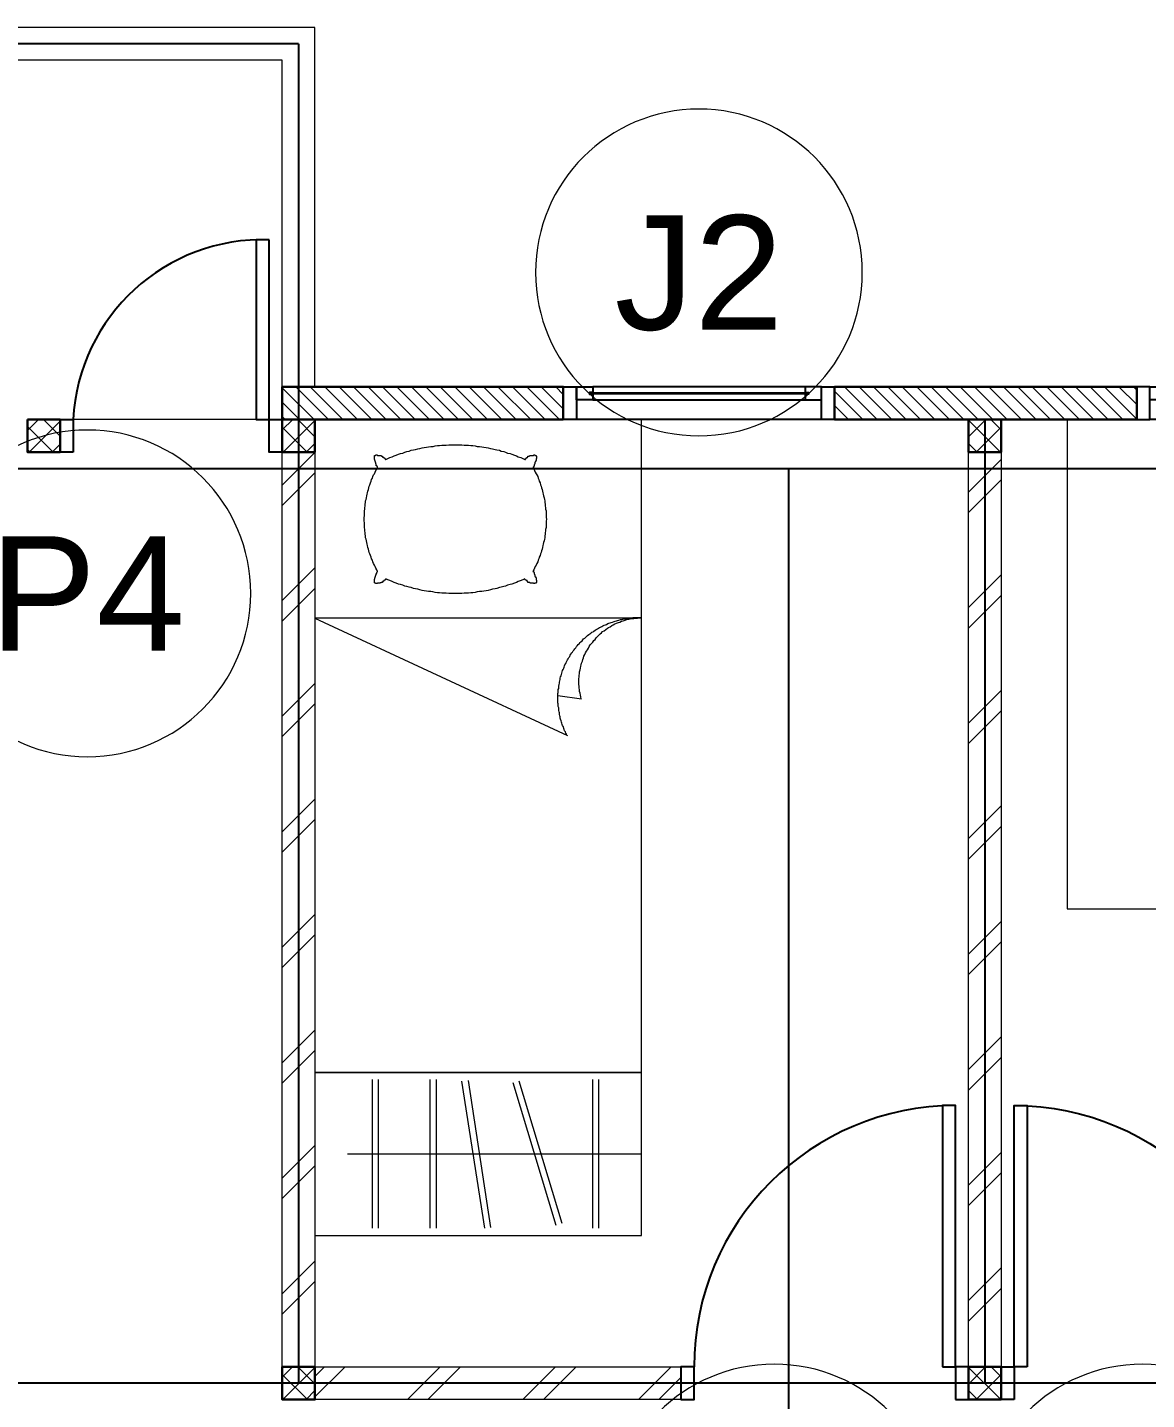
# Model space of a CAD drawing. Header units: millimetres. Extents: x -108 to 357, y -17 to 192.
# Drawn here: x 134.344 to 137.769, y 10.746 to 14.946 of the extents above; entities that cross this region are included whole.
import ezdxf
from ezdxf.enums import TextEntityAlignment as Align

# ---------------------------------------------------------------- set-up
doc = ezdxf.new("R2010")
doc.units = ezdxf.units.MM
for name, color, linetype, lineweight in [('ars', 11, 'Continuous', 0), ('KACA', 151, 'Continuous', 5), ('KOL', 1, 'Continuous', 30), ('KOLOM', 4, 'Continuous', 9), ('lan', 7, 'Continuous', 15), ('NOT', 7, 'Continuous', 20), ('tem', 5, 'Continuous', 20)]:
    doc.layers.add(name, color=color, linetype=linetype, lineweight=lineweight)
doc.layers.add('as', color=1, linetype='Continuous', plot=False)
doc.layers.add('Kusen', color=30, linetype='Continuous')
doc.styles.add('S', font='simplex', dxfattribs={"width": 0.75})
doc.styles.get("Standard").update_dxf_attribs({"font": 'arial.ttf'})
pattern_1 = [(135, (-516.31158, -325.731844), (0.0220970869, 0.0220970869), [])]
pattern_2 = [(45, (0.09994, 0.1431), (-0.1767767, 0.1767767), []), (45, (0.16244, 0.1431), (-0.1767767, 0.1767767), [])]

# ---------------------------------------------------------------- blocks, each defined once
blk = doc.blocks.new('T. J1')
at = {"layer": 'Kusen'}
for p, q in [((-0.7188, 0.1), (-0.0688, 0.1)), ((0.7212, 0.1), (0.0712, 0.1)), ((-0.0688, 0.06), (-0.7188, 0.06)), ((0.0712, 0.06), (0.7212, 0.06)), ((-0.0188, 0), (-0.7688, 0)), ((0.0212, 0), (0.7712, 0))]:
    blk.add_line(p, q, dxfattribs=at)
for points in [[(-0.8088, 0), (-0.7688, 0), (-0.7688, 0.1), (-0.8088, 0.1)], [(-0.0188, 0), (0.0212, 0), (0.0212, 0.1), (-0.0188, 0.1)], [(0.8112, 0), (0.7712, 0), (0.7712, 0.1), (0.8112, 0.1)]]:
    blk.add_lwpolyline(points, close=True, dxfattribs=at)
for points in [[(-0.7188, 0.0775), (-0.7188, 0.06), (-0.7688, 0.06), (-0.7688, 0.1), (-0.7188, 0.1), (-0.7188, 0.0825), (-0.7288, 0.0825), (-0.7288, 0.0775), (-0.7188, 0.0775)], [(-0.0688, 0.0775), (-0.0688, 0.06), (-0.0188, 0.06), (-0.0188, 0.1), (-0.0688, 0.1), (-0.0688, 0.0825), (-0.0588, 0.0825), (-0.0588, 0.0775), (-0.0688, 0.0775)], [(0.0712, 0.0775), (0.0712, 0.06), (0.0212, 0.06), (0.0212, 0.1), (0.0712, 0.1), (0.0712, 0.0825), (0.0612, 0.0825), (0.0612, 0.0775), (0.0712, 0.0775)], [(0.7212, 0.0775), (0.7212, 0.06), (0.7712, 0.06), (0.7712, 0.1), (0.7212, 0.1), (0.7212, 0.0825), (0.7312, 0.0825), (0.7312, 0.0775), (0.7212, 0.0775)]]:
    blk.add_lwpolyline(points, dxfattribs=at)
at = {"layer": 'Kusen', "color": 141}
for points in [[(-0.7288, 0.0775), (-0.0588, 0.0775), (-0.0588, 0.0825), (-0.7288, 0.0825)], [(0.7312, 0.0775), (0.0612, 0.0775), (0.0612, 0.0825), (0.7312, 0.0825)]]:
    blk.add_lwpolyline(points, close=True, dxfattribs=at)
blk = doc.blocks.new('T. J2')
at = {"layer": 'KACA', "color": 141}
blk.add_lwpolyline([(-0.3792, 0.0775), (0.2908, 0.0775), (0.2908, 0.0825), (-0.3792, 0.0825)], close=True, dxfattribs=at)
at = {"layer": 'Kusen'}
for p, q in [((-0.3692, 0.1), (0.2808, 0.1)), ((0.2808, 0.06), (-0.3692, 0.06)), ((-0.4192, 0), (0.3308, 0))]:
    blk.add_line(p, q, dxfattribs=at)
for points in [[(-0.4592, 0), (-0.4192, 0), (-0.4192, 0.1), (-0.4592, 0.1)], [(0.3308, 0), (0.3708, 0), (0.3708, 0.1), (0.3308, 0.1)]]:
    blk.add_lwpolyline(points, close=True, dxfattribs=at)
for points in [[(-0.3692, 0.0775), (-0.3692, 0.06), (-0.4192, 0.06), (-0.4192, 0.1), (-0.3692, 0.1), (-0.3692, 0.0825), (-0.3792, 0.0825), (-0.3792, 0.0775), (-0.3692, 0.0775)], [(0.2808, 0.0775), (0.2808, 0.06), (0.3308, 0.06), (0.3308, 0.1), (0.2808, 0.1), (0.2808, 0.0825), (0.2908, 0.0825), (0.2908, 0.0775), (0.2808, 0.0775)]]:
    blk.add_lwpolyline(points, dxfattribs=at)
blk = doc.blocks.new('P.80')
at = {"layer": 'Kusen'}
for points in [[(-69.8094, -74.8368), (-69.7694, -74.8368), (-69.7694, -74.0368), (-69.8094, -74.0368)], [(-70.6094, -74.9368), (-70.5694, -74.9368), (-70.5694, -74.8368), (-70.6094, -74.8368)], [(-69.7694, -74.9368), (-69.7294, -74.9368), (-69.7294, -74.8368), (-69.7694, -74.8368)]]:
    blk.add_lwpolyline(points, close=True, dxfattribs=at)
blk.add_arc((-69.7694, -74.8368), 0.8, 90, 180, dxfattribs=at)
blk = doc.blocks.new('K 10.10')
at = {"layer": 'ars'}
h = blk.add_hatch(dxfattribs=at)
h.set_pattern_fill('_USER', color=256, scale=0.05, angle=45, double=1, pattern_type=0)
h.set_pattern_definition([(45, (0, 0), (-0.035355339, 0.035355339), []), (135, (0, 0), (-0.035355339, -0.035355339), [])])
h.paths.add_polyline_path([(1560.5383, 1380.4069), (1560.6383, 1380.4069), (1560.6383, 1380.5069), (1560.5383, 1380.5069)])
at = {"layer": 'KOL'}
blk.add_lwpolyline([(1560.5383, 1380.4069), (1560.6383, 1380.4069), (1560.6383, 1380.5069), (1560.5383, 1380.5069)], close=True, dxfattribs=at)
blk = doc.blocks.new('P.60')
at = {"layer": 'Kusen'}
for points in [[(1472.8348, 997.5354), (1472.8748, 997.5354), (1472.8748, 997.4354), (1472.8348, 997.4354)], [(1473.4748, 997.5354), (1473.5148, 997.5354), (1473.5148, 997.4354), (1473.4748, 997.4354)], [(1472.8748, 996.8854), (1472.9148, 996.8854), (1472.9148, 997.4354), (1472.8748, 997.4354)]]:
    blk.add_lwpolyline(points, close=True, dxfattribs=at)
blk.add_arc((1472.8948, 997.4658), 0.5808, 268.0266, 356.9943, dxfattribs=at)
blk = doc.blocks.new('BED2')
blk.add_lwpolyline([(-0.4994, 1.9988), (0.4994, 1.9988), (0.4994, 0), (-0.4994, 0)], close=True)
for points in [[(0.4994, 1.9988), (0.4994, 0)], [(-0.1435, 1.8765), (-0.1435, 1.8765), (-0.1435, 1.8765), (-0.1447, 1.8765), (-0.1447, 1.8777), (-0.1447, 1.8789), (-0.1471, 1.8789), (-0.1471, 1.8814), (-0.1495, 1.8814), (-0.1495, 1.8826), (-0.1495, 1.8826), (-0.1495, 1.8838), (-0.1519, 1.8838), (-0.1519, 1.8862), (-0.1556, 1.8862), (-0.1556, 1.8874), (-0.158, 1.8874), (-0.158, 1.8886), (-0.1592, 1.8886), (-0.1592, 1.8886), (-0.1689, 1.8886), (-0.1689, 1.8898), (-0.1701, 1.8898), (-0.1701, 1.891), (-0.1737, 1.891), (-0.1737, 1.8898), (-0.1737, 1.8898), (-0.1737, 1.8886), (-0.1774, 1.8886), (-0.1774, 1.8886), (-0.1774, 1.8886), (-0.1774, 1.8862), (-0.1786, 1.8862), (-0.1786, 1.8789), (-0.1774, 1.8789), (-0.1774, 1.8765), (-0.1774, 1.8765), (-0.1774, 1.8729), (-0.1762, 1.8729), (-0.1762, 1.8705), (-0.1749, 1.8705), (-0.1749, 1.868), (-0.1737, 1.868), (-0.1737, 1.8668), (-0.1737, 1.8668), (-0.1737, 1.8632), (-0.1725, 1.8632), (-0.1725, 1.8608), (-0.1713, 1.8608), (-0.1713, 1.8571), (-0.1713, 1.8571), (-0.1713, 1.8559), (-0.1701, 1.8559), (-0.1701, 1.8547), (-0.1689, 1.8547), (-0.1689, 1.8523), (-0.1677, 1.8523)], [(0.2827, 1.8765), (0.2766, 1.8789), (0.2706, 1.8826), (0.2633, 1.885), (0.2573, 1.8874), (0.2512, 1.8898), (0.2439, 1.8923), (0.2379, 1.8947), (0.2306, 1.8959), (0.2246, 1.8983), (0.2185, 1.9007), (0.2113, 1.9019), (0.2052, 1.9044), (0.1979, 1.9056), (0.1919, 1.9068), (0.1846, 1.9092), (0.1786, 1.9104), (0.1713, 1.9116), (0.1653, 1.9128), (0.158, 1.914), (0.1519, 1.9153), (0.1447, 1.9165), (0.1374, 1.9165), (0.1314, 1.9177), (0.1241, 1.9189), (0.118, 1.9189), (0.1108, 1.9201), (0.1047, 1.9201), (0.0975, 1.9201), (0.0902, 1.9213), (0.0841, 1.9213), (0.0769, 1.9213), (0.0708, 1.9213), (0.0636, 1.9213), (0.0563, 1.9213), (0.0502, 1.9213), (0.043, 1.9201), (0.0369, 1.9201), (0.0297, 1.9201), (0.0224, 1.9189), (0.0163, 1.9189), (0.0091, 1.9177), (0.003, 1.9165), (-0.0042, 1.9165), (-0.0115, 1.9153), (-0.0176, 1.914), (-0.0248, 1.9128), (-0.0309, 1.9116), (-0.0381, 1.9104), (-0.0442, 1.9092), (-0.0515, 1.9068), (-0.0575, 1.9056), (-0.0648, 1.9044), (-0.0708, 1.9019), (-0.0781, 1.9007), (-0.0841, 1.8983), (-0.0902, 1.8959), (-0.0975, 1.8947), (-0.1035, 1.8923), (-0.1108, 1.8898), (-0.1168, 1.8874), (-0.1229, 1.885), (-0.1301, 1.8826), (-0.1362, 1.8789), (-0.1423, 1.8765)], [(0.3081, 1.8523), (0.3081, 1.8523), (0.3081, 1.8547), (0.3093, 1.8547), (0.3093, 1.8559), (0.3105, 1.8559), (0.3105, 1.8571), (0.3117, 1.8571), (0.3117, 1.8608), (0.3117, 1.8608), (0.3117, 1.8632), (0.313, 1.8632), (0.313, 1.8668), (0.3142, 1.8668), (0.3142, 1.868), (0.3142, 1.868), (0.3142, 1.8705), (0.3154, 1.8705), (0.3154, 1.8729), (0.3166, 1.8729), (0.3166, 1.8765), (0.3178, 1.8765), (0.3178, 1.8789), (0.3178, 1.8789), (0.3178, 1.8862), (0.3178, 1.8862), (0.3178, 1.8886), (0.3166, 1.8886), (0.3166, 1.8886), (0.3142, 1.8886), (0.3142, 1.8898), (0.313, 1.8898), (0.313, 1.891), (0.3093, 1.891), (0.3093, 1.8898), (0.3081, 1.8898), (0.3081, 1.8886), (0.2996, 1.8886), (0.2996, 1.8886), (0.2972, 1.8886), (0.2972, 1.8874), (0.296, 1.8874), (0.296, 1.8862), (0.2924, 1.8862), (0.2924, 1.8838), (0.29, 1.8838), (0.29, 1.8826), (0.2887, 1.8826), (0.2887, 1.8814), (0.2863, 1.8814), (0.2863, 1.8789), (0.2851, 1.8789), (0.2851, 1.8777), (0.2839, 1.8777), (0.2839, 1.8765), (0.2839, 1.8765), (0.2839, 1.8765), (0.2827, 1.8765)], [(-0.1677, 1.8523), (-0.1701, 1.8475), (-0.1725, 1.8426), (-0.1749, 1.8378), (-0.1774, 1.8329), (-0.1798, 1.8293), (-0.1822, 1.8245), (-0.1834, 1.8196), (-0.1858, 1.8148), (-0.187, 1.8099), (-0.1895, 1.8051), (-0.1907, 1.799), (-0.1931, 1.7942), (-0.1943, 1.7893), (-0.1955, 1.7845), (-0.1967, 1.7797), (-0.1979, 1.7748), (-0.1992, 1.77), (-0.2004, 1.7651), (-0.2016, 1.7591), (-0.2028, 1.7542), (-0.204, 1.7494), (-0.204, 1.7446), (-0.2052, 1.7397), (-0.2052, 1.7349), (-0.2064, 1.7288), (-0.2064, 1.724), (-0.2076, 1.7191), (-0.2076, 1.7143), (-0.2076, 1.7082), (-0.2076, 1.7034), (-0.2076, 1.6985), (-0.2088, 1.6937), (-0.2076, 1.6877), (-0.2076, 1.6828), (-0.2076, 1.678), (-0.2076, 1.6731), (-0.2076, 1.6683), (-0.2064, 1.6622), (-0.2064, 1.6574), (-0.2052, 1.6525), (-0.2052, 1.6477), (-0.204, 1.6429), (-0.204, 1.6368), (-0.2028, 1.632), (-0.2016, 1.6271), (-0.2004, 1.6223), (-0.1992, 1.6174), (-0.1979, 1.6126), (-0.1967, 1.6065), (-0.1955, 1.6017), (-0.1943, 1.5969), (-0.1931, 1.592), (-0.1907, 1.5872), (-0.1895, 1.5823), (-0.187, 1.5775), (-0.1858, 1.5726), (-0.1834, 1.5678), (-0.1822, 1.563), (-0.1798, 1.5581), (-0.1774, 1.5533), (-0.1749, 1.5484), (-0.1725, 1.5436), (-0.1701, 1.5387), (-0.1677, 1.5339)], [(0.3081, 1.5339), (0.3105, 1.5387), (0.313, 1.5436), (0.3154, 1.5484), (0.3178, 1.5533), (0.3202, 1.5581), (0.3226, 1.563), (0.3238, 1.5678), (0.3263, 1.5726), (0.3275, 1.5775), (0.3299, 1.5823), (0.3311, 1.5872), (0.3335, 1.592), (0.3347, 1.5969), (0.336, 1.6017), (0.3372, 1.6065), (0.3384, 1.6126), (0.3396, 1.6174), (0.3408, 1.6223), (0.342, 1.6271), (0.3432, 1.632), (0.3444, 1.6368), (0.3444, 1.6429), (0.3456, 1.6477), (0.3456, 1.6525), (0.3469, 1.6574), (0.3469, 1.6622), (0.3481, 1.6683), (0.3481, 1.6731), (0.3481, 1.678), (0.3481, 1.6828), (0.3493, 1.6889), (0.3493, 1.6937), (0.3493, 1.6985), (0.3481, 1.7034), (0.3481, 1.7082), (0.3481, 1.7143), (0.3481, 1.7191), (0.3469, 1.724), (0.3469, 1.7288), (0.3456, 1.7349), (0.3456, 1.7397), (0.3444, 1.7446), (0.3444, 1.7494), (0.3432, 1.7542), (0.342, 1.7591), (0.3408, 1.7651), (0.3396, 1.77), (0.3384, 1.7748), (0.3372, 1.7797), (0.336, 1.7845), (0.3347, 1.7893), (0.3335, 1.7942), (0.3311, 1.799), (0.3299, 1.8051), (0.3275, 1.8099), (0.3263, 1.8148), (0.3238, 1.8196), (0.3226, 1.8245), (0.3202, 1.8293), (0.3178, 1.8329), (0.3154, 1.8378), (0.313, 1.8426), (0.3105, 1.8475), (0.3081, 1.8523)], [(-0.1677, 1.5339), (-0.1689, 1.5339), (-0.1689, 1.5327), (-0.1701, 1.5327), (-0.1701, 1.5303), (-0.1713, 1.5303), (-0.1713, 1.5278), (-0.1713, 1.5278), (-0.1713, 1.5254), (-0.1725, 1.5254), (-0.1725, 1.523), (-0.1737, 1.523), (-0.1737, 1.5206), (-0.1737, 1.5206), (-0.1737, 1.5182), (-0.1749, 1.5182), (-0.1749, 1.5169), (-0.1762, 1.5169), (-0.1762, 1.5145), (-0.1774, 1.5145), (-0.1774, 1.5097), (-0.1774, 1.5097), (-0.1774, 1.5073), (-0.1786, 1.5073), (-0.1786, 1.5), (-0.1774, 1.5), (-0.1774, 1.4988), (-0.1774, 1.4988), (-0.1774, 1.4976), (-0.1737, 1.4976), (-0.1737, 1.4964), (-0.1737, 1.4964), (-0.1737, 1.4964), (-0.1701, 1.4964), (-0.1701, 1.4964), (-0.1689, 1.4964), (-0.1689, 1.4976), (-0.1592, 1.4976), (-0.1592, 1.4988), (-0.158, 1.4988), (-0.158, 1.5), (-0.1556, 1.5), (-0.1556, 1.5), (-0.1519, 1.5), (-0.1519, 1.5024), (-0.1495, 1.5024), (-0.1495, 1.5048), (-0.1495, 1.5048), (-0.1495, 1.5061), (-0.1471, 1.5061), (-0.1471, 1.5073), (-0.1447, 1.5073), (-0.1447, 1.5085), (-0.1447, 1.5085), (-0.1435, 1.5085), (-0.1435, 1.5097), (-0.1435, 1.5097)], [(0.2839, 1.5097), (0.2839, 1.5085), (0.2839, 1.5085), (0.2839, 1.5085), (0.2851, 1.5085), (0.2851, 1.5073), (0.2863, 1.5073), (0.2863, 1.5061), (0.2887, 1.5061), (0.2887, 1.5048), (0.29, 1.5048), (0.29, 1.5024), (0.2924, 1.5024), (0.2924, 1.5), (0.296, 1.5), (0.296, 1.5), (0.2972, 1.5), (0.2972, 1.4988), (0.2996, 1.4988), (0.2996, 1.4976), (0.3081, 1.4976), (0.3081, 1.4964), (0.3093, 1.4964), (0.3093, 1.4964), (0.313, 1.4964), (0.313, 1.4964), (0.3142, 1.4964), (0.3142, 1.4976), (0.3166, 1.4976), (0.3166, 1.4988), (0.3178, 1.4988), (0.3178, 1.5), (0.3178, 1.5), (0.3178, 1.5073), (0.3178, 1.5073), (0.3178, 1.5097), (0.3166, 1.5097), (0.3166, 1.5145), (0.3154, 1.5145), (0.3154, 1.5169), (0.3142, 1.5169), (0.3142, 1.5182), (0.3142, 1.5182), (0.3142, 1.5206), (0.313, 1.5206), (0.313, 1.523), (0.3117, 1.523), (0.3117, 1.5254), (0.3117, 1.5254), (0.3117, 1.5278), (0.3105, 1.5278), (0.3105, 1.5303), (0.3093, 1.5303), (0.3093, 1.5327), (0.3081, 1.5327), (0.3081, 1.5339), (0.3081, 1.5339)], [(-0.1423, 1.5109), (-0.1362, 1.5085), (-0.1289, 1.5048), (-0.1229, 1.5024), (-0.1168, 1.5), (-0.1108, 1.4976), (-0.1035, 1.4952), (-0.0975, 1.4939), (-0.0902, 1.4915), (-0.0841, 1.4891), (-0.0781, 1.4879), (-0.0708, 1.4855), (-0.0648, 1.4843), (-0.0575, 1.4818), (-0.0515, 1.4806), (-0.0442, 1.4794), (-0.0381, 1.477), (-0.0309, 1.4758), (-0.0248, 1.4746), (-0.0176, 1.4734), (-0.0115, 1.4722), (-0.0042, 1.4722), (0.003, 1.4709), (0.0091, 1.4697), (0.0163, 1.4685), (0.0224, 1.4685), (0.0297, 1.4673), (0.0369, 1.4673), (0.043, 1.4673), (0.0502, 1.4661), (0.0563, 1.4661), (0.0636, 1.4661), (0.0708, 1.4661), (0.0769, 1.4661), (0.0841, 1.4661), (0.0902, 1.4661), (0.0975, 1.4673), (0.1047, 1.4673), (0.1108, 1.4673), (0.118, 1.4685), (0.1241, 1.4685), (0.1314, 1.4697), (0.1386, 1.4709), (0.1447, 1.4722), (0.1519, 1.4722), (0.158, 1.4734), (0.1653, 1.4746), (0.1713, 1.4758), (0.1786, 1.477), (0.1846, 1.4794), (0.1919, 1.4806), (0.1979, 1.4818), (0.2052, 1.4843), (0.2113, 1.4855), (0.2185, 1.4879), (0.2246, 1.4891), (0.2306, 1.4915), (0.2379, 1.4939), (0.2439, 1.4952), (0.2512, 1.4976), (0.2573, 1.5), (0.2633, 1.5024), (0.2706, 1.5061), (0.2766, 1.5085), (0.2827, 1.5109)], [(0.2827, 1.5097), (0.2839, 1.5097)], [(-0.3154, 1.1441), (-0.3142, 1.1501), (-0.313, 1.155), (-0.3117, 1.161), (-0.3105, 1.1659), (-0.3105, 1.1719), (-0.3093, 1.1768), (-0.3093, 1.1828), (-0.3081, 1.1877), (-0.3081, 1.1937), (-0.3081, 1.1998), (-0.3081, 1.2046), (-0.3093, 1.2107), (-0.3093, 1.2155), (-0.3105, 1.2215), (-0.3105, 1.2264), (-0.3117, 1.2324), (-0.313, 1.2373), (-0.3142, 1.2433), (-0.3154, 1.2482), (-0.3166, 1.253), (-0.319, 1.2591), (-0.3202, 1.2639), (-0.3226, 1.2688), (-0.3238, 1.2748), (-0.3263, 1.2797), (-0.3287, 1.2845), (-0.3311, 1.2893), (-0.3347, 1.2942), (-0.3372, 1.299), (-0.3396, 1.3039), (-0.3432, 1.3087), (-0.3469, 1.3136), (-0.3505, 1.3172), (-0.3541, 1.322), (-0.3577, 1.3257), (-0.3614, 1.3305), (-0.365, 1.3341), (-0.3686, 1.3378), (-0.3735, 1.3426), (-0.3771, 1.3462), (-0.3808, 1.3499), (-0.3856, 1.3523), (-0.3904, 1.3559), (-0.3953, 1.3596), (-0.3989, 1.362), (-0.4038, 1.3644), (-0.4086, 1.368), (-0.4134, 1.3705), (-0.4183, 1.3729), (-0.4231, 1.3753), (-0.4292, 1.3777), (-0.434, 1.3789), (-0.4389, 1.3814), (-0.4437, 1.3826), (-0.4498, 1.385), (-0.4546, 1.3862), (-0.4607, 1.3874), (-0.4655, 1.3886), (-0.4715, 1.3898), (-0.4764, 1.3898), (-0.4824, 1.391), (-0.4873, 1.391), (-0.4933, 1.3923), (-0.4994, 1.3923)], [(-0.2718, 1.0315), (-0.2706, 1.0351), (-0.2682, 1.0387), (-0.2669, 1.0424), (-0.2645, 1.046), (-0.2633, 1.0496), (-0.2621, 1.0533), (-0.2609, 1.0581), (-0.2585, 1.0617), (-0.2573, 1.0654), (-0.2561, 1.069), (-0.2548, 1.0726), (-0.2536, 1.0763), (-0.2524, 1.0811), (-0.2512, 1.0847), (-0.2512, 1.0884), (-0.25, 1.092), (-0.2488, 1.0956), (-0.2488, 1.1005), (-0.2476, 1.1041), (-0.2464, 1.1077), (-0.2464, 1.1114), (-0.2464, 1.1162), (-0.2452, 1.1199), (-0.2452, 1.1235), (-0.2452, 1.1283), (-0.2439, 1.132), (-0.2439, 1.1356), (-0.2439, 1.1392), (-0.2439, 1.1441), (-0.2439, 1.1477), (-0.2439, 1.1513), (-0.2439, 1.1562), (-0.2439, 1.1598), (-0.2452, 1.1634), (-0.2452, 1.1671), (-0.2452, 1.1719), (-0.2464, 1.1755), (-0.2464, 1.1792), (-0.2464, 1.1828), (-0.2476, 1.1877), (-0.2488, 1.1913), (-0.2488, 1.1949), (-0.25, 1.1985), (-0.2512, 1.2034), (-0.2512, 1.207), (-0.2524, 1.2107), (-0.2536, 1.2143), (-0.2548, 1.2179), (-0.2561, 1.2228), (-0.2573, 1.2264), (-0.2585, 1.23), (-0.2597, 1.2337), (-0.2621, 1.2373), (-0.2633, 1.2409), (-0.2645, 1.2446), (-0.2657, 1.2482), (-0.2682, 1.2518), (-0.2694, 1.2554), (-0.2718, 1.2591), (-0.273, 1.2627), (-0.2754, 1.2663), (-0.2778, 1.27), (-0.2803, 1.2736), (-0.2815, 1.2772), (-0.2839, 1.2809), (-0.2863, 1.2845), (-0.2887, 1.2869), (-0.2912, 1.2906), (-0.2936, 1.2942), (-0.296, 1.2966), (-0.2984, 1.3002), (-0.3008, 1.3039), (-0.3033, 1.3063), (-0.3057, 1.3099), (-0.3093, 1.3123), (-0.3117, 1.316), (-0.3142, 1.3184), (-0.3178, 1.3208), (-0.3202, 1.3245), (-0.3226, 1.3269), (-0.3263, 1.3293), (-0.3287, 1.3317), (-0.3323, 1.3354), (-0.3347, 1.3378), (-0.3384, 1.3402), (-0.342, 1.3426), (-0.3444, 1.345), (-0.3481, 1.3475), (-0.3517, 1.3487), (-0.3541, 1.3511), (-0.3577, 1.3535), (-0.3614, 1.3559), (-0.365, 1.3584), (-0.3686, 1.3596), (-0.3711, 1.362), (-0.3747, 1.3632), (-0.3783, 1.3656), (-0.382, 1.3668), (-0.3856, 1.3692), (-0.3892, 1.3705), (-0.3929, 1.3717), (-0.3965, 1.3741), (-0.4001, 1.3753), (-0.4038, 1.3765), (-0.4074, 1.3777), (-0.411, 1.3789), (-0.4159, 1.3801), (-0.4195, 1.3814), (-0.4231, 1.3826), (-0.4268, 1.3838), (-0.4304, 1.385), (-0.4352, 1.3862), (-0.4389, 1.3862), (-0.4425, 1.3874), (-0.4461, 1.3886), (-0.451, 1.3886), (-0.4546, 1.3898), (-0.4582, 1.3898), (-0.4619, 1.391), (-0.4667, 1.391), (-0.4703, 1.391), (-0.474, 1.3923), (-0.4788, 1.3923), (-0.4824, 1.3923), (-0.4873, 1.3923), (-0.4909, 1.3923), (-0.4946, 1.3923), (-0.4994, 1.3923)], [(-0.4994, 1.391), (0.4994, 1.391)], [(0.4994, 1.391), (-0.273, 1.0315)], [(-0.2439, 1.1538), (-0.3166, 1.1441)], [(-0.4994, 0), (0.4994, 0)], [(0.4994, -0.4988), (-0.4994, -0.4988), (-0.4994, 0), (0.4994, 0), (0.4994, -0.4988)], [(-0.3686, -0.0218), (-0.3686, -0.477)], [(-0.3505, -0.477), (-0.3505, -0.0218)], [(-0.1241, -0.0254), (-0.2561, -0.4613)], [(-0.2391, -0.4685), (-0.1071, -0.0315)], [(0.0309, -0.0242), (-0.0381, -0.4746)], [(-0.02, -0.477), (0.0502, -0.0266)], [(0.1289, -0.0218), (0.1289, -0.477)], [(0.1471, -0.477), (0.1471, -0.0218)], [(0.3057, -0.0218), (0.3057, -0.477)], [(0.3238, -0.477), (0.3238, -0.0218)], [(0.4001, -0.2494), (-0.4994, -0.2494)]]:
    blk.add_lwpolyline(points)
blk = doc.blocks.new('BED1')
at = {"color": 0, "linetype": 'Continuous'}
for points in [[(1.9976, 0), (1.9976, 1.4976), (0, 1.4976), (0, 0), (1.9976, 0)], [(1.5484, 1.0993), (1.1489, 1.0993), (1.1489, 1.4976), (1.5484, 1.0993)], [(1.9346, 1.3656), (1.9443, 1.2458), (1.9467, 1.1259), (1.9467, 1.0061), (1.9443, 0.8862), (1.9346, 0.7663), (1.707, 0.7809), (1.586, 0.7663), (1.6017, 1.1404), (1.586, 1.3656), (1.8717, 1.3426), (1.9346, 1.3656)], [(1.4492, 1.0993), (1.4492, 0)], [(1.5484, 1.0993), (1.5484, 0)], [(1.9298, 0.1235), (1.7724, 0.138), (1.5799, 0.1235), (1.5981, 0.2833), (1.5799, 0.7228), (1.6634, 0.7094), (1.9298, 0.7228)], [(1.9298, 0.1235), (1.931, 0.1332), (1.9322, 0.1429), (1.9334, 0.1513), (1.9346, 0.161), (1.9346, 0.1707), (1.9358, 0.1804), (1.937, 0.1889), (1.9383, 0.1985), (1.9383, 0.2082), (1.9395, 0.2179), (1.9407, 0.2264), (1.9407, 0.2361), (1.9419, 0.2458), (1.9419, 0.2542), (1.9431, 0.2639), (1.9431, 0.2736), (1.9443, 0.2833), (1.9443, 0.2918), (1.9455, 0.3015), (1.9455, 0.3111), (1.9455, 0.3208), (1.9467, 0.3293), (1.9467, 0.339), (1.9467, 0.3487), (1.9467, 0.3584), (1.9479, 0.3668), (1.9479, 0.3765), (1.9479, 0.3862), (1.9479, 0.3959), (1.9479, 0.4044), (1.9479, 0.414), (1.9479, 0.4237), (1.9479, 0.4334), (1.9479, 0.4419), (1.9479, 0.4516), (1.9479, 0.4613), (1.9479, 0.4709), (1.9479, 0.4794), (1.9467, 0.4891), (1.9467, 0.4988), (1.9467, 0.5085), (1.9467, 0.5169), (1.9455, 0.5266), (1.9455, 0.5363), (1.9455, 0.546), (1.9443, 0.5545), (1.9443, 0.5642), (1.9431, 0.5738), (1.9431, 0.5835), (1.9419, 0.592), (1.9419, 0.6017), (1.9407, 0.6114), (1.9407, 0.6199), (1.9395, 0.6295), (1.9383, 0.6392), (1.9383, 0.6489), (1.937, 0.6574), (1.9358, 0.6671), (1.9346, 0.6768), (1.9346, 0.6864), (1.9334, 0.6949), (1.9322, 0.7046), (1.931, 0.7143), (1.9298, 0.7228)]]:
    blk.add_lwpolyline(points, dxfattribs=at)
blk = doc.blocks.new('typikal-1a')
at = {"layer": 'as'}
for p, q in [((0, 2.8), (6.2, 2.8)), ((2.5, -0.15), (2.5, 2.8)), ((4.6, -1.3), (4.6, 2.8)), ((4.6, -1.3), (6.2, -1.3))]:
    blk.add_line(p, q, dxfattribs=at)
at = {"layer": 'KOL'}
for points in [[(2.035, -0.15), (2.96, -0.15), (2.96, -0.25), (2.035, -0.25)], [(3.79, -0.15), (4.65, -0.15), (4.65, -0.25), (3.79, -0.25)]]:
    blk.add_lwpolyline(points, close=True, dxfattribs=at)
at = {"layer": 'lan'}
for p, q in [((4.73, -0.15), (5.29, -0.15)), ((4.55, -0.25), (4.55, -1.35)), ((4.65, -0.25), (4.65, -1.25)), ((4.65, -1.25), (6.15, -1.25)), ((4.55, -1.35), (6.2, -1.35))]:
    blk.add_line(p, q, dxfattribs=at)
at = {"layer": 'tem'}
for points in [[(4.55, 2.75), (3.43, 2.75), (3.43, 2.85), (4.55, 2.85)], [(2.45, 2.75), (2.55, 2.75), (2.55, -0.05), (2.45, -0.05)], [(4.55, 2.75), (4.65, 2.75), (4.65, -0.05), (4.55, -0.05)]]:
    blk.add_lwpolyline(points, close=True, dxfattribs=at)
at = {"layer": 'ars', "xscale": -1, "rotation": 180}
blk.add_blockref('BED2', (4.0506, 1.8488), dxfattribs=at)
at = {"layer": 'ars', "rotation": 180}
blk.add_blockref('BED1', (2.2476, 1.3476), dxfattribs=at)
at = {"layer": 'KOLOM', "extrusion": (0, 0, -1), "zscale": -1}
for p in [(-1563.0883, -1377.6569), (-1565.1883, -1377.6569), (-1563.0883, -1380.5569), (-1565.1883, -1380.5569), (-1565.9683, -1380.5569)]:
    blk.add_blockref('K 10.10', p, dxfattribs=at)
at = {"layer": 'Kusen', "xscale": -1, "rotation": 180}
for name, p in [('P.80', (72.1794, -72.0868)), ('T. J1', (1.2238, -0.15)), ('T. J2', (3.4192, -0.15))]:
    blk.add_blockref(name, p, dxfattribs=at)
at = {"layer": 'Kusen', "rotation": 180}
blk.add_blockref('P.80', (-67.1794, -72.0868), dxfattribs=at)
at = {"layer": 'Kusen'}
blk.add_blockref('P.60', (-1468.1848, -997.5854), dxfattribs=at)
blk = doc.blocks.new('A-2')
at = {"layer": 'ars'}
h = blk.add_hatch(dxfattribs=at)
h.set_pattern_fill('ANSI31', color=256, scale=0.25, angle=180, style=0)
h.set_pattern_definition(pattern_1)
h.paths.add_polyline_path([(-22.0228, 14.3677), (-22.8828, 14.3677), (-22.8828, 14.4677), (-22.0228, 14.4677)])
h = blk.add_hatch(dxfattribs=at)
h.set_pattern_fill('ANSI31', color=256, scale=0.25, angle=180, style=0)
h.set_pattern_definition(pattern_1)
h.paths.add_polyline_path([(-20.2678, 14.3677), (-21.1928, 14.3677), (-21.1928, 14.4677), (-20.2678, 14.4677)])
h = blk.add_hatch(dxfattribs=at)
h.set_pattern_fill('TEMBOK', color=256, scale=0.25)
h.set_pattern_definition(pattern_2)
h.paths.add_polyline_path([(-22.8828, 11.4677), (-22.7828, 11.4677), (-22.7828, 14.2677), (-22.8828, 14.2677)])
h = blk.add_hatch(dxfattribs=at)
h.set_pattern_fill('TEMBOK', color=256, scale=0.25)
h.set_pattern_definition(pattern_2)
h.paths.add_polyline_path([(-20.7828, 11.4677), (-20.6828, 11.4677), (-20.6828, 14.2677), (-20.7828, 14.2677)])
h = blk.add_hatch(dxfattribs=at)
h.set_pattern_fill('TEMBOK', color=256, scale=0.25)
h.set_pattern_definition(pattern_2)
h.paths.add_polyline_path([(-21.6628, 11.3677), (-22.7828, 11.3677), (-22.7828, 11.4677), (-21.6628, 11.4677)])
at = {"layer": 'as'}
for p, q in [((-36.8328, 14.2177), (37.5672, 14.2177)), ((-21.3328, 1.1177), (-21.3328, 14.2177))]:
    blk.add_line(p, q, dxfattribs=at)
at = {"layer": 'lan', "rotation": 180}
blk.add_blockref('typikal-1a', (-18.2328, 14.2177), dxfattribs=at)
blk = doc.blocks.new('NAV')
blk.add_circle((0, -0.4), 0.4)
at = {"style": 'S', "width": 0.75, "flags": 4}
blk.add_attdef('AV', text='', height=0.3, dxfattribs=at).set_placement((0, -0.4), align=Align.MIDDLE)

msp = doc.modelspace()

# ---------------------------------------------------------------- block references
msp.add_blockref('A-2', (158.00671, -0.62199))
at = {"layer": 'NOT'}
ref = msp.add_blockref('NAV', (136.39887, 13.69575), dxfattribs=dict(at, xscale=-1.25, yscale=1.25, zscale=1.25, rotation=180.0000000000217))
ref.add_attrib('AV', 'J2', dxfattribs={"layer": '0', "height": 0.35, "flags": 4}).set_placement((136.39887, 14.19575), align=Align.MIDDLE)
ref = msp.add_blockref('NAV', (134.52733, 12.71353), dxfattribs=dict(at, xscale=-1.25, yscale=1.25, zscale=1.25, rotation=180.0000000000217))
ref.add_attrib('AV', 'P4', dxfattribs={"layer": '0', "height": 0.35, "flags": 4}).set_placement((134.52733, 13.21353), align=Align.MIDDLE)
ref = msp.add_blockref('NAV', (136.62948, 9.85402), dxfattribs=dict(at, xscale=-1.25, yscale=1.25, zscale=1.25, rotation=180.0000000000217))
ref.add_attrib('AV', 'P2', dxfattribs={"layer": '0', "height": 0.35, "flags": 4}).set_placement((136.62948, 10.35402), align=Align.MIDDLE)
ref = msp.add_blockref('NAV', (137.75694, 9.85402), dxfattribs=dict(at, xscale=-1.25, yscale=1.25, zscale=1.25, rotation=180.0000000000217))
ref.add_attrib('AV', 'P2', dxfattribs={"layer": '0', "height": 0.35, "flags": 4}).set_placement((137.75694, 10.35402), align=Align.MIDDLE)

doc.saveas('drawing.dxf')
